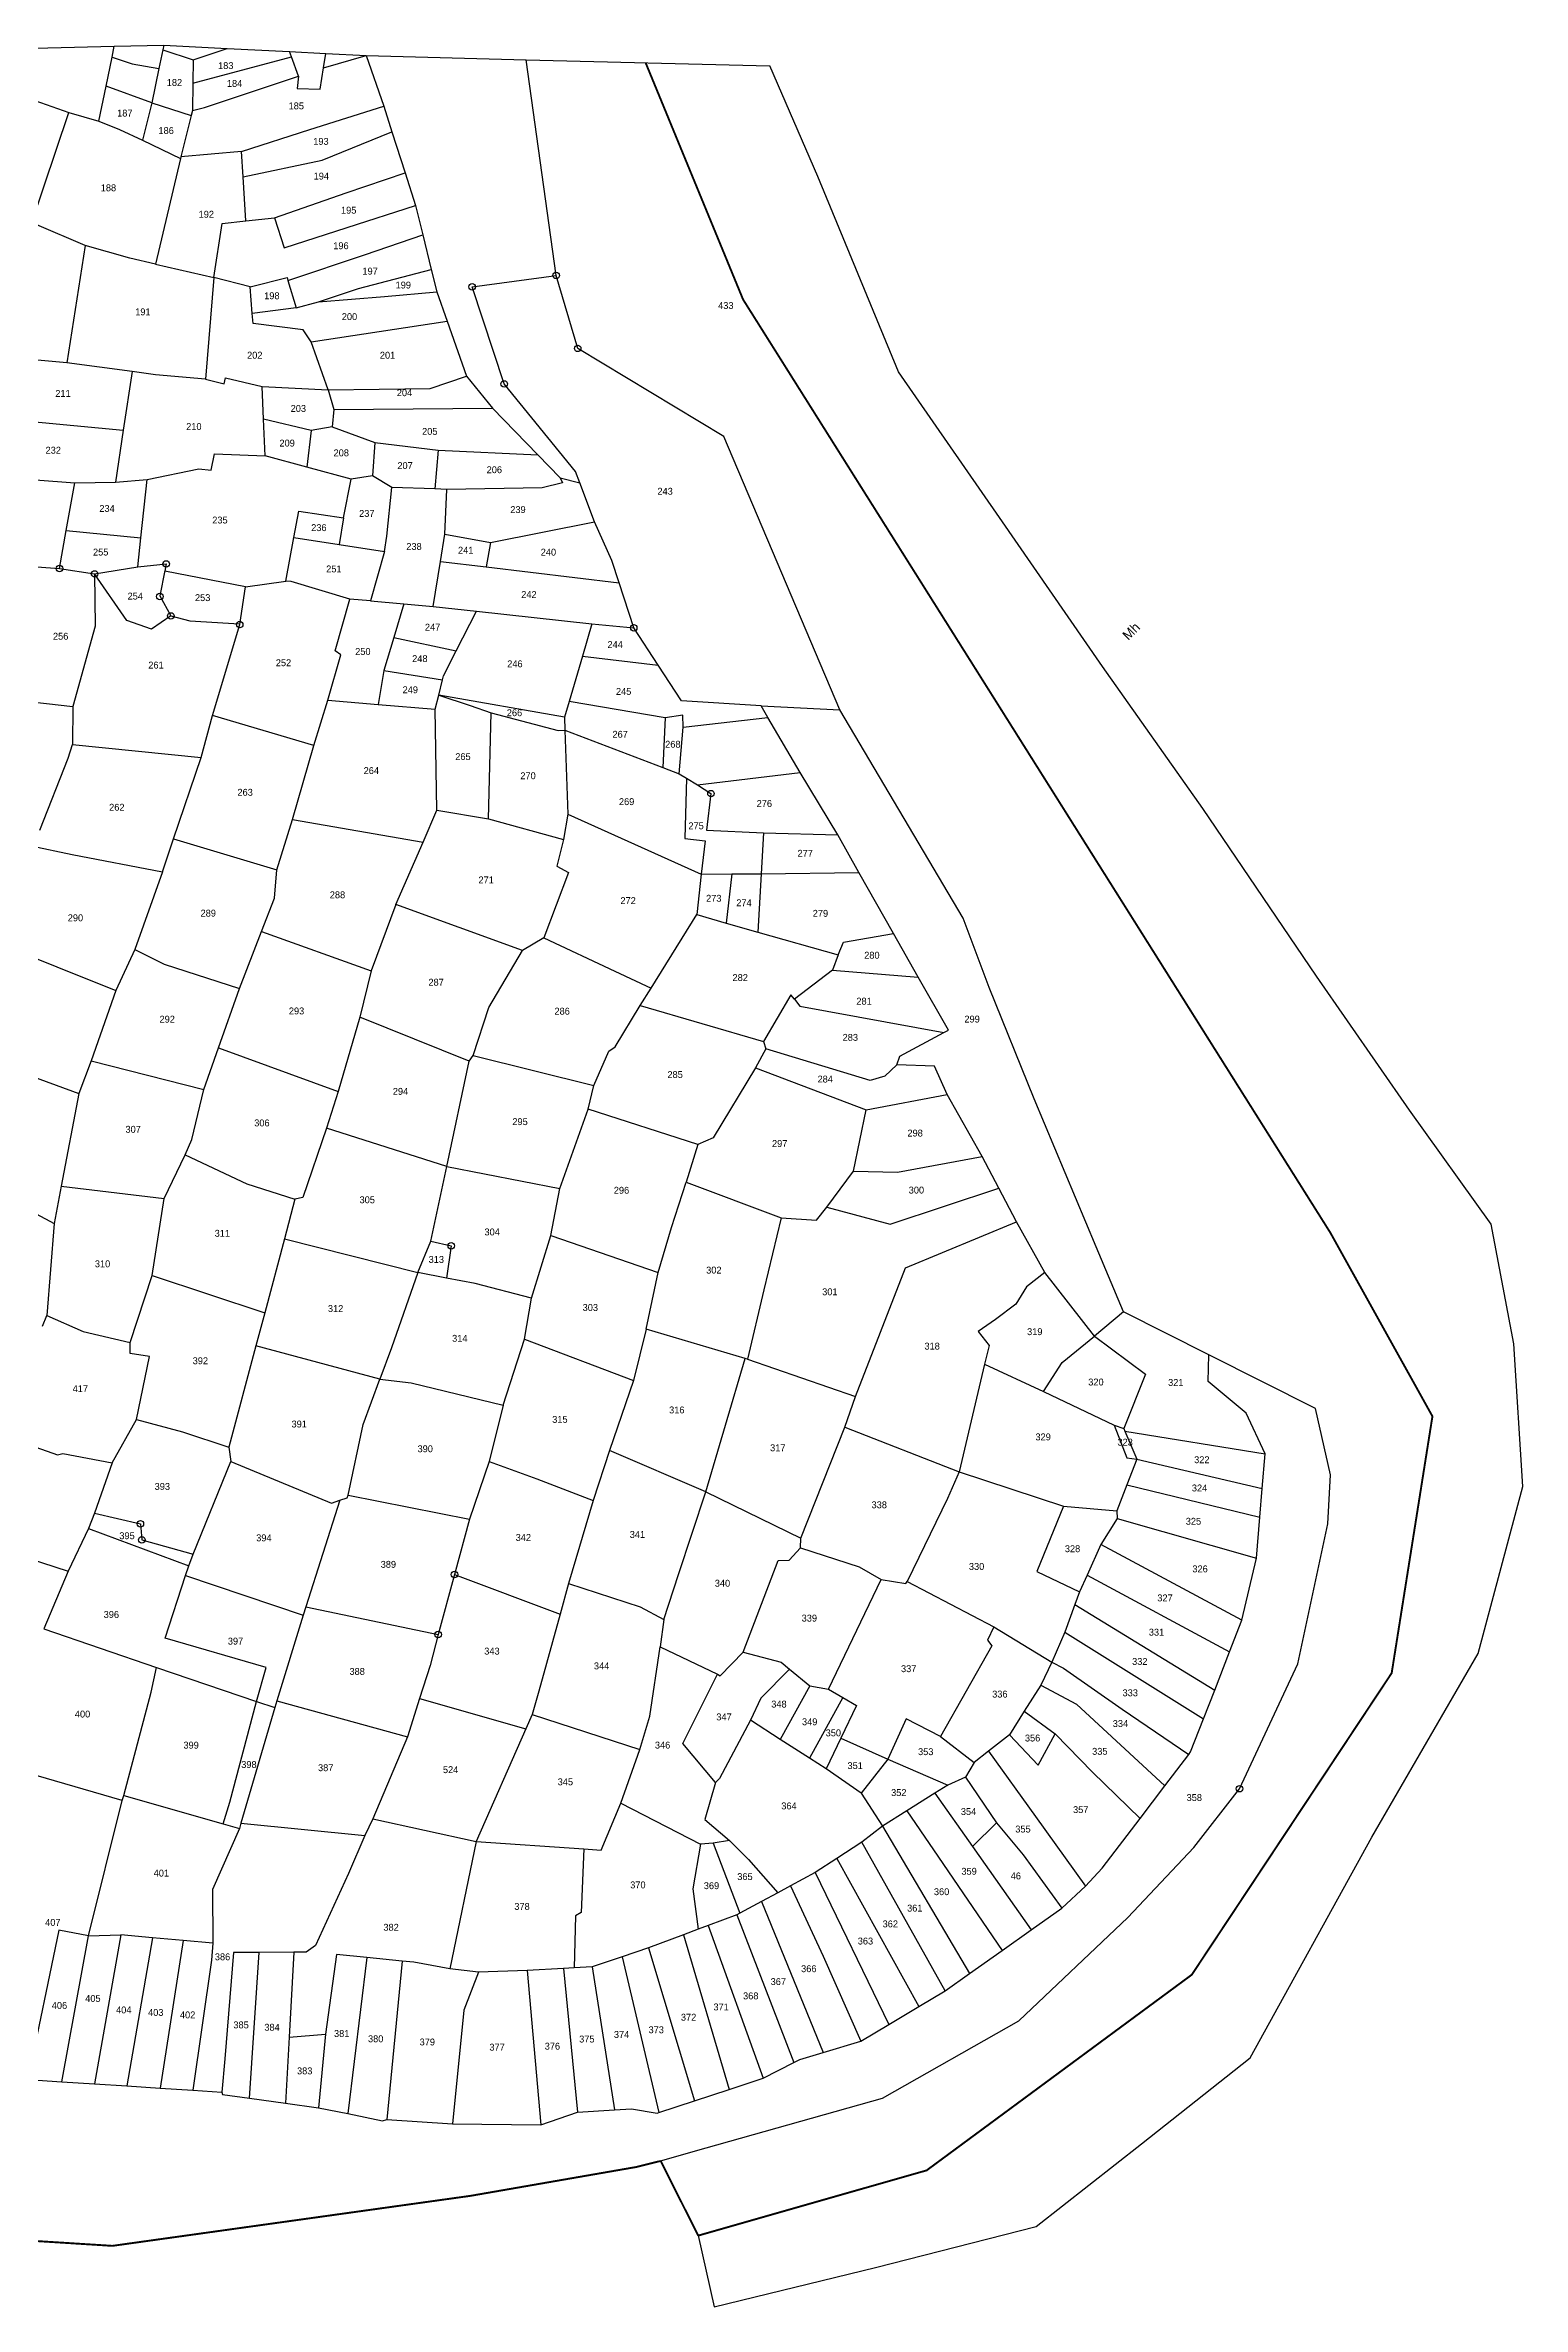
# Model space of a CAD drawing. Header units: feet. Extents: x 22 to 294406, y 9 to 2023047.
# Drawn here: x 350 to 736, y 9 to 599 of the extents above; entities that cross this region are included whole.
import ezdxf
from ezdxf.enums import TextEntityAlignment as Align

# ---------------------------------------------------------------- set-up
doc = ezdxf.new("R2010")
doc.units = ezdxf.units.FT
doc.header["$LTSCALE"] = 0.3
doc.header["$MEASUREMENT"] = 0
doc.linetypes.add('DASHDOT', pattern=[1, 0.5, -0.25, 0, -0.25])
for name, color, linetype in [('OFF', 1, 'Continuous'), ('POLY_PARCEL', 6, 'Continuous'), ('POLY_WATER', 4, 'Continuous'), ('SYM_STONE', 1, 'Continuous'), ('TEXT_MAPOUT', 7, 'Continuous'), ('TEXT_PARCEL', 7, 'Continuous'), ('V_BOUND_LINE', 7, 'Continuous'), ('V_BOUND_STREAM_LINE', 7, 'DASHDOT')]:
    doc.layers.add(name, color=color, linetype=linetype)
doc.styles.add('TEXT_MAP', font='KRDEV050.TTF', dxfattribs={"height": 2.5})

# ---------------------------------------------------------------- blocks, each defined once
blk = doc.blocks.new('STONE')
blk.add_circle((0, 0), 0.851)

msp = doc.modelspace()

# ---------------------------------------------------------------- linework, layer by layer
at = {"layer": 'OFF'}
for points in [[(332.93, 598.31), (367.7, 599.1)], [(367.7, 599.1), (380.65, 599.39)], [(380.65, 599.39), (397.2, 598.55)], [(397.2, 598.55), (413.46, 597.74)], [(413.46, 597.74), (422.91, 597.26)], [(422.91, 597.26), (433.51, 596.73)], [(433.51, 596.73), (475.28, 595.61)], [(475.28, 595.61), (538.91, 594.01)], [(360.97, 105.46), (369.38, 105.74)], [(520.21, 27.17), (524.33, 8.58)]]:
    msp.add_lwpolyline(points, dxfattribs=at)
at = {"layer": 'POLY_PARCEL'}
for points in [[(367.11, 596.25), (367.7, 599.1)], [(380.4, 598.2), (379.36, 593.27)], [(380.65, 599.39), (380.4, 598.2)], [(380.4, 598.2), (388.3, 595.57)], [(388.3, 595.57), (397.2, 598.55)], [(413.99, 596.36), (413.46, 597.74)], [(422.35, 593.5), (422.91, 597.26)], [(422.35, 593.5), (433.51, 596.73)], [(433.51, 596.73), (438.07, 583.43)], [(365.55, 588.69), (367.11, 596.25)], [(367.11, 596.25), (372.37, 594.51), (379.36, 593.27)], [(379.36, 593.27), (377.47, 584.31)], [(388.12, 582.37), (391.29, 583.16), (415.84, 591.34)], [(388.22, 589.5), (413.99, 596.36)], [(388.3, 595.57), (388.22, 589.5)], [(415.84, 591.34), (413.99, 596.36)], [(415.84, 591.34), (415.43, 588.09), (421.51, 587.92), (422.35, 593.5)], [(332.03, 590.18), (355.81, 581.8)], [(363.64, 579.52), (365.55, 588.69)], [(377.47, 584.31), (365.55, 588.69)], [(388.22, 589.5), (388.12, 582.37)], [(346.04, 552.78), (355.81, 581.8)], [(355.81, 581.8), (363.64, 579.52)], [(363.64, 579.52), (369.1, 577.41), (375.06, 574.55)], [(377.47, 584.31), (375.06, 574.55)], [(377.47, 584.31), (387.77, 580.99)], [(387.77, 580.99), (385.06, 570.19)], [(388.12, 582.37), (387.77, 580.99)], [(400.91, 571.59), (418.78, 577.35), (438.07, 583.43)], [(438.07, 583.43), (440.22, 576.78)], [(375.06, 574.55), (384.96, 569.8)], [(401.32, 565), (422.03, 569.34), (440.22, 576.78)], [(440.22, 576.78), (443.71, 566.01)], [(384.96, 569.8), (378.45, 542.22)], [(385.06, 570.19), (384.96, 569.8)], [(400.91, 571.59), (385.06, 570.19)], [(401.32, 565), (400.91, 571.59)], [(402.04, 553.48), (401.32, 565)], [(409.54, 554.27), (428.28, 560.86), (443.71, 566.01)], [(443.71, 566.01), (446.38, 557.51)], [(409.54, 554.27), (412.09, 546.44), (428.55, 551.8), (446.38, 557.51)], [(446.38, 557.51), (448.26, 549.86)], [(360.12, 547.06), (347.45, 552.51), (346.04, 552.78)], [(393.7, 538.67), (395.9, 552.83), (402.04, 553.48)], [(402.04, 553.48), (409.54, 554.27)], [(413.06, 537.96), (433.3, 544.74), (448.26, 549.86)], [(448.26, 549.86), (450.49, 540.81)], [(360.12, 547.06), (355.27, 516.39)], [(378.45, 542.22), (371.74, 543.72), (360.12, 547.06)], [(378.45, 542.22), (393.7, 538.67)], [(393.7, 538.67), (391.5, 512.19)], [(403.2, 536.23), (393.7, 538.67)], [(403.2, 536.23), (412.88, 538.67), (413.06, 537.96)], [(413.06, 537.96), (415.17, 530.75)], [(421, 532.33), (431.45, 535.85), (450.49, 540.81)], [(450.49, 540.81), (451.92, 534.99)], [(489.29, 485.1), (488.19, 488.03), (469.54, 510.9), (461.15, 536.28), (483.09, 539.26)], [(403.67, 529.31), (403.2, 536.23)], [(415.17, 530.75), (421, 532.33)], [(421, 532.33), (438.23, 533.74), (451.92, 534.99)], [(451.92, 534.99), (454.63, 527.29)], [(415.17, 530.75), (403.67, 529.31)], [(419.14, 521.91), (417.03, 525.08), (403.96, 526.68), (403.67, 529.31)], [(419.14, 521.91), (454.63, 527.29)], [(454.63, 527.29), (459.67, 512.95)], [(423.57, 509.39), (419.14, 521.91)], [(355.27, 516.39), (338.91, 517.89)], [(372.38, 514.16), (355.27, 516.39)], [(372.38, 514.16), (370.05, 498.85)], [(391.5, 512.19), (378.45, 513.28), (372.38, 514.16)], [(391.5, 512.19), (396.43, 510.96), (396.78, 512.54), (406.32, 510.19)], [(406.69, 501.66), (406.32, 510.19)], [(406.32, 510.19), (423.57, 509.39)], [(423.57, 509.39), (450.23, 509.75), (459.67, 512.95)], [(423.57, 509.39), (425.06, 504.2)], [(459.67, 512.95), (466.44, 504.6)], [(425.06, 504.2), (424.62, 499.72)], [(425.06, 504.2), (466.44, 504.6)], [(466.44, 504.6), (478.33, 492.35)], [(335.88, 502.04), (370.05, 498.85)], [(370.05, 498.85), (367.98, 485.22)], [(419.08, 498.75), (406.69, 501.66)], [(407.11, 492.15), (406.69, 501.66)], [(419.08, 498.75), (418, 489.17)], [(424.62, 499.72), (419.08, 498.75)], [(424.62, 499.72), (435.71, 495.58)], [(376.25, 485.92), (389.8, 488.74), (392.97, 488.39), (393.85, 492.61), (407.11, 492.15)], [(418, 489.17), (407.11, 492.15)], [(435.71, 495.58), (435.18, 486.88)], [(435.71, 495.58), (452.26, 493.56)], [(452.26, 493.56), (451.45, 483.48)], [(452.26, 493.56), (478.33, 492.35)], [(478.33, 492.35), (484.15, 486.35)], [(336.78, 486.63), (357.38, 485.04)], [(355.1, 472.63), (357.38, 485.04)], [(357.38, 485.04), (367.98, 485.22)], [(367.98, 485.22), (376.25, 485.92)], [(374.64, 470.73), (376.25, 485.92)], [(429.55, 486), (418, 489.17)], [(427.59, 475.92), (429.55, 486)], [(435.18, 486.88), (429.55, 486)], [(440.2, 483.89), (435.18, 486.88)], [(484.15, 486.35), (484.77, 485.03), (479.49, 483.8), (454.58, 483.36)], [(484.15, 486.35), (489.29, 485.1)], [(493.13, 474.88), (489.29, 485.1)], [(438.25, 467.15), (438.87, 471.11), (440.2, 483.89)], [(451.45, 483.48), (440.2, 483.89)], [(454.58, 483.36), (451.45, 483.48)], [(454.03, 471.62), (454.58, 483.36)], [(414.63, 470.81), (415.88, 477.68), (427.59, 475.92)], [(427.59, 475.92), (426.43, 468.98)], [(465.93, 469.48), (493.13, 474.88)], [(499.53, 458.92), (497.62, 464.76), (493.13, 474.88)], [(353.39, 462.67), (355.1, 472.63)], [(355.1, 472.63), (374.64, 470.73)], [(373.83, 463.1), (374.64, 470.73)], [(412.54, 459.39), (414.63, 470.81)], [(414.63, 470.81), (426.43, 468.98)], [(426.43, 468.98), (438.25, 467.15)], [(438.25, 467.15), (434.64, 454.22)], [(452.87, 464.49), (454.03, 471.62)], [(454.03, 471.62), (465.93, 469.48)], [(465.93, 469.48), (464.86, 463.15)], [(347.5, 463.12), (353.39, 462.67)], [(353.39, 462.67), (362.57, 461.26)], [(362.57, 461.26), (362.7, 447.59), (356.87, 426.63)], [(362.57, 461.26), (373.83, 463.1)], [(382.48, 450.29), (382.48, 450.29), (377.46, 446.87), (370.94, 449.07), (362.57, 461.26)], [(373.83, 463.1), (381.27, 463.87), (380.9, 462.03)], [(380.89, 462.19), (379.56, 455.56), (382.48, 450.29)], [(401.95, 457.87), (380.9, 462.03)], [(450.95, 452.8), (452.87, 464.49)], [(452.87, 464.49), (464.86, 463.15)], [(464.86, 463.15), (499.53, 458.92)], [(400.46, 448.02), (401.95, 457.87)], [(401.95, 457.87), (412.54, 459.39)], [(429.19, 454.66), (413.88, 459.32), (412.54, 459.39)], [(503.36, 447.21), (499.53, 458.92)], [(382.48, 450.29), (387.41, 448.98), (400.44, 448.19)], [(423.45, 428.33), (426.89, 440.13), (425.41, 441.19), (429.19, 454.66)], [(434.64, 454.22), (429.19, 454.66)], [(434.64, 454.22), (443.33, 453.46)], [(443.33, 453.46), (440.67, 444.63)], [(443.33, 453.46), (450.95, 452.8)], [(450.95, 452.8), (462.31, 451.57)], [(457.03, 441.2), (462.31, 451.57)], [(462.31, 451.57), (492.4, 448.23)], [(393.39, 424.26), (400.46, 448.02)], [(440.67, 444.63), (438.09, 436.04)], [(440.67, 444.63), (457.03, 441.2)], [(492.4, 448.23), (489.95, 439.77)], [(492.4, 448.23), (503.36, 447.21)], [(509.75, 437.39), (503.36, 447.21)], [(453.43, 433.58), (453.7, 434.66), (457.03, 441.2)], [(489.95, 439.77), (486.52, 427.96)], [(489.95, 439.77), (509.75, 437.39)], [(536.65, 426.77), (515.8, 428.09), (509.75, 437.39)], [(438.09, 436.04), (436.62, 427.19)], [(438.09, 436.04), (453.43, 433.58)], [(452.42, 429.61), (453.43, 433.58)], [(343.1, 428.2), (356.87, 426.63)], [(356.87, 426.63), (356.78, 416.69)], [(419.78, 416.48), (423.45, 428.33)], [(423.45, 428.33), (436.62, 427.19)], [(436.62, 427.19), (451.49, 425.91)], [(451.49, 425.91), (452.42, 429.61)], [(451.95, 399.58), (451.49, 425.91)], [(485.31, 423.81), (452.42, 429.61)], [(452.42, 429.61), (460.66, 426.88), (466.1, 424.96)], [(486.52, 427.96), (485.31, 423.81)], [(511.56, 423.71), (486.52, 427.96)], [(536.65, 426.77), (557.22, 425.75)], [(538.41, 423.78), (536.65, 426.77)], [(390.41, 413.3), (393.39, 424.26)], [(419.78, 416.48), (393.39, 424.26)], [(465.41, 397.28), (466.1, 424.96)], [(466.1, 424.96), (483.65, 420.36), (485.4, 420.47)], [(485.31, 423.81), (485.4, 420.47)], [(485.4, 420.47), (486.18, 398.52)], [(485.4, 420.47), (510.97, 410.67)], [(511.56, 423.71), (510.97, 410.67)], [(516.31, 421.25), (516.22, 424.41), (511.56, 423.71)], [(515.23, 409.04), (516.31, 421.25)], [(516.31, 421.25), (538.41, 423.78)], [(546.86, 409.35), (538.41, 423.78)], [(348.25, 394.33), (355.69, 413.12), (356.78, 416.69)], [(356.78, 416.69), (390.41, 413.3)], [(414.21, 397.1), (419.78, 416.48)], [(383.2, 392.1), (390.41, 413.3), (390.41, 413.3)], [(510.97, 410.67), (515.23, 409.04)], [(515.23, 409.04), (517.13, 407.91)], [(517.13, 407.91), (516.67, 392.18), (522.04, 391.57), (520.99, 382.86)], [(517.13, 407.91), (520.01, 406.21)], [(520.01, 406.21), (546.86, 409.35)], [(556.65, 393.13), (546.86, 409.35)], [(520.01, 406.21), (523.54, 403.88), (522.39, 394.29), (537.27, 393.59)], [(410.17, 383.93), (414.21, 397.1)], [(414.21, 397.1), (448.33, 391.23)], [(448.33, 391.23), (451.95, 399.58)], [(451.95, 399.58), (465.41, 397.28)], [(465.41, 397.28), (485.01, 391.92)], [(486.18, 398.52), (485.01, 391.92)], [(486.18, 398.52), (520.99, 382.86)], [(346.03, 390.21), (356.71, 387.94), (380.26, 383.44)], [(380.26, 383.44), (383.2, 392.1)], [(383.2, 392.1), (410.17, 383.93)], [(441.25, 374.93), (448.33, 391.23)], [(485.01, 391.92), (483.25, 384.9), (486.34, 383.31), (479.9, 366.23)], [(537.27, 393.59), (536.65, 382.95)], [(537.27, 393.59), (556.65, 393.13)], [(562.2, 383.27), (556.65, 393.13)], [(380.26, 383.44), (373.09, 363.12)], [(406.18, 367.86), (409.57, 376.6), (410.17, 383.93)], [(520.99, 382.86), (519.84, 372.27)], [(520.99, 382.86), (528.99, 382.9)], [(528.99, 382.9), (527.49, 370.07)], [(528.99, 382.9), (536.65, 382.95)], [(536.65, 382.95), (535.77, 367.7)], [(536.65, 382.95), (562.2, 383.27)], [(571.18, 367.31), (562.2, 383.27)], [(441.25, 374.93), (434.79, 357.54)], [(474.3, 362.89), (441.25, 374.93)], [(507.89, 353.07), (519.84, 372.27)], [(519.84, 372.27), (527.49, 370.07)], [(400.38, 352.94), (406.18, 367.86)], [(406.18, 367.86), (434.79, 357.54)], [(527.49, 370.07), (535.77, 367.7)], [(535.77, 367.7), (556.8, 361.8)], [(556.8, 361.8), (558.12, 365.06), (571.18, 367.31)], [(577.66, 355.94), (571.18, 367.31)], [(337.17, 364.82), (368.12, 352.41)], [(373.09, 363.12), (368.12, 352.41)], [(373.09, 363.12), (380.75, 359.3), (400.38, 352.94)], [(461.4, 335.42), (465.5, 347.96), (474.3, 362.89)], [(479.9, 366.23), (474.3, 362.89)], [(479.9, 366.23), (498.46, 357.46), (507.89, 353.07)], [(556.8, 361.8), (555.24, 357.72)], [(434.79, 357.54), (431.87, 345.47)], [(555.24, 357.72), (545.39, 350.15)], [(555.24, 357.72), (577.66, 355.94)], [(584.36, 341.47), (585.54, 342.11), (577.66, 355.94)], [(368.12, 352.41), (361.62, 334.06)], [(394.94, 337.48), (400.38, 352.94)], [(505.07, 348.56), (507.89, 353.07)], [(545.39, 350.15), (544.42, 351.3), (537.29, 339.16)], [(545.39, 350.15), (546.79, 348.39), (584.36, 341.47)], [(431.87, 345.47), (426.19, 326.08)], [(460.4, 334), (431.87, 345.47)], [(492.96, 327.6), (496.84, 336.57), (498.51, 337.71), (505.07, 348.56)], [(505.07, 348.56), (537.29, 339.16)], [(326.84, 337.1), (358.45, 325.5)], [(391.1, 326.56), (394.94, 337.48)], [(394.94, 337.48), (426.19, 326.08)], [(537.91, 337.22), (535.18, 332.21)], [(537.29, 339.16), (537.91, 337.22)], [(572.08, 333.05), (568.97, 330.1), (565.1, 328.95), (537.91, 337.22)], [(572.08, 333.05), (572.87, 335.33), (584.36, 341.47)], [(361.62, 334.06), (358.45, 325.5)], [(361.62, 334.06), (391.1, 326.56)], [(454.54, 306.47), (460.4, 334)], [(460.4, 334), (461.4, 335.42)], [(461.4, 335.42), (492.96, 327.6)], [(535.18, 332.21), (524.08, 313.96), (520.12, 312.2)], [(535.18, 332.21), (564.04, 321.3)], [(585.19, 325.31), (581.94, 332.69), (572.08, 333.05)], [(358.45, 325.5), (353.86, 301.31)], [(386.21, 309.5), (387.93, 313.52), (391.1, 326.56)], [(426.19, 326.08), (423.08, 316.52)], [(491.47, 321.44), (492.96, 327.6)], [(564.04, 321.3), (585.19, 325.31)], [(594.37, 309.08), (585.19, 325.31)], [(484.09, 300.71), (491.47, 321.44)], [(520.12, 312.2), (491.47, 321.44)], [(560.8, 305.22), (564.04, 321.3)], [(423.08, 316.52), (416.9, 298.39), (414.89, 297.97)], [(454.54, 306.47), (423.08, 316.52)], [(321.23, 308.04), (352.03, 291.6)], [(380.75, 298.08), (386.21, 309.5)], [(386.21, 309.5), (402.28, 301.95), (414.89, 297.97)], [(520.12, 312.2), (517.03, 302.4)], [(560.8, 305.22), (572.24, 304.96), (594.37, 309.08)], [(598.73, 300.79), (594.37, 309.08)], [(450.36, 287), (454.54, 306.47)], [(454.54, 306.47), (484.09, 300.71)], [(509.79, 278.78), (513.22, 290.52), (517.03, 302.4)], [(517.03, 302.4), (541.85, 293.08)], [(553.76, 295.81), (560.8, 305.22)], [(353.86, 301.31), (352.03, 291.6)], [(353.86, 301.31), (380.75, 298.08)], [(377.59, 278), (380.75, 298.08)], [(414.89, 297.97), (412.13, 287.55)], [(481.74, 288.48), (484.09, 300.71)], [(541.85, 293.08), (551.12, 292.47), (553.76, 295.81)], [(553.76, 295.81), (570.3, 291.41), (598.73, 300.79)], [(603.35, 292.01), (598.73, 300.79)], [(352.03, 291.6), (350.12, 267.5)], [(541.85, 293.08), (537.38, 274.22)], [(561.32, 246.34), (574.34, 280.03), (603.35, 292.01)], [(610.76, 278.78), (603.35, 292.01)], [(412.13, 287.55), (407.02, 268.27)], [(412.13, 287.55), (447.02, 278.79)], [(447.02, 278.79), (450.36, 287)], [(450.36, 287), (455.71, 285.74), (454.49, 277.33)], [(476.63, 272.06), (481.74, 288.48)], [(481.74, 288.48), (509.79, 278.78)], [(371.85, 260.51), (377.59, 278)], [(377.59, 278), (407.02, 268.27)], [(447.02, 278.79), (440.08, 259.07), (437.06, 250.91)], [(454.49, 277.33), (447.02, 278.79)], [(506.63, 264), (509.79, 278.78)], [(610.76, 278.78), (605.99, 275), (603.17, 270.52), (597.89, 266.47), (593.32, 263.39), (596.22, 259.7), (594.99, 254.86)], [(623.74, 262.16), (610.76, 278.78)], [(476.63, 272.06), (461.99, 275.86), (454.49, 277.33)], [(474.88, 261.36), (476.63, 272.06)], [(537.38, 274.22), (533.07, 256.1)], [(348.93, 264.72), (350.12, 267.5)], [(350.12, 267.5), (359.59, 263.39), (371.85, 260.51)], [(407.02, 268.27), (404.71, 259.61)], [(631.28, 268.46), (623.74, 262.16)], [(373.48, 240.39), (376.92, 256.84), (371.85, 257.6), (371.85, 260.51)], [(469.25, 244.15), (474.88, 261.36)], [(474.88, 261.36), (503.31, 250.54)], [(506.63, 264), (503.31, 250.54)], [(532.51, 256.27), (506.63, 264)], [(610.39, 247.65), (615.23, 255.3), (623.74, 262.16)], [(623.74, 262.16), (637, 252.23)], [(404.71, 259.61), (397.65, 233.13)], [(437.06, 250.91), (404.71, 259.61)], [(522.23, 221.46), (532.51, 256.27)], [(533.07, 256.1), (532.51, 256.27)], [(533.07, 256.1), (561.32, 246.34)], [(594.99, 254.86), (588.4, 226.66)], [(594.99, 254.86), (610.39, 247.65)], [(668.25, 231.38), (663.28, 242.05), (653.4, 250.33), (653.59, 257.24)], [(428.8, 220.63), (432.7, 239.1), (437.06, 250.91)], [(437.06, 250.91), (445.25, 249.99), (469.25, 244.15)], [(503.31, 250.54), (497.04, 232.25)], [(637, 252.23), (631.33, 238.01)], [(469.25, 244.15), (465.65, 229.36)], [(558.49, 238.35), (561.32, 246.34)], [(610.39, 247.65), (628.87, 238.85)], [(367.15, 229.08), (373.48, 240.39)], [(373.48, 240.39), (385.53, 237.14), (397.65, 233.13)], [(547.04, 209.37), (558.49, 238.35)], [(558.49, 238.35), (588.4, 226.66)], [(628.87, 238.85), (631.33, 238.01)], [(628.87, 238.85), (632.14, 230.35), (634.75, 230)], [(631.33, 238.01), (631.63, 237.31)], [(631.63, 237.31), (668.25, 231.38)], [(631.63, 237.31), (634.75, 230)], [(338.35, 236.25), (352.89, 231.18), (354.23, 231.47), (367.15, 229.08)], [(397.65, 233.13), (398.15, 229.4)], [(497.04, 232.25), (492.74, 219.17)], [(522.23, 221.46), (497.04, 232.25)], [(667.5, 222.32), (668.25, 231.38)], [(367.15, 229.08), (362.55, 215.88)], [(388.29, 205.15), (398.15, 229.4)], [(398.15, 229.4), (424.4, 218.52), (426.62, 219.28)], [(465.65, 229.36), (460.46, 214.3)], [(465.65, 229.36), (478.02, 224.9)], [(478.02, 224.9), (492.74, 219.17)], [(588.4, 226.66), (585.3, 219.75), (574.74, 198.03)], [(588.4, 226.66), (615.59, 217.77)], [(634.75, 230), (632.14, 223.28)], [(634.75, 230), (667.5, 222.32)], [(426.62, 219.28), (417.76, 191.42)], [(426.62, 219.28), (428.49, 219.92), (428.8, 220.63)], [(428.8, 220.63), (460.46, 214.3)], [(492.74, 219.17), (486.37, 197.5)], [(511.24, 188.15), (515.02, 199.85), (522.23, 221.46)], [(522.23, 221.46), (547.04, 209.37)], [(632.14, 223.28), (629.51, 216.54)], [(632.14, 223.28), (666.89, 214.86)], [(666.89, 214.86), (667.5, 222.32)], [(362.55, 215.88), (360.93, 211.87)], [(362.55, 215.88), (374.51, 213.11), (374.89, 208.9), (388.29, 205.15)], [(460.46, 214.3), (456.55, 199.87)], [(615.59, 217.77), (608.62, 200.67), (619.78, 195.31)], [(615.59, 217.77), (629.51, 216.54)], [(629.62, 214.54), (625.38, 207.68)], [(629.51, 216.54), (629.62, 214.54)], [(629.62, 214.54), (666.02, 204.15)], [(666.02, 204.15), (666.89, 214.86)], [(327.42, 209.9), (355.61, 200.77)], [(360.93, 211.87), (355.61, 200.77)], [(360.93, 211.87), (387.21, 202.1)], [(531.92, 179.58), (541.06, 203.56), (543.96, 203.65), (546.95, 206.82)], [(546.95, 206.82), (547.04, 209.37)], [(546.95, 206.82), (562.27, 201.89), (568.01, 198.61)], [(625.38, 207.68), (621.79, 199.74)], [(662.18, 187.97), (625.38, 207.68)], [(386.33, 199.62), (387.21, 202.1)], [(387.21, 202.1), (388.29, 205.15)], [(662.18, 187.97), (666.02, 204.15)], [(355.61, 200.77), (349.28, 185.7)], [(404.86, 166.71), (407.4, 175.59), (381, 183.27), (386.33, 199.62)], [(386.33, 199.62), (417.07, 189.24)], [(456.55, 199.87), (452.28, 184.19)], [(456.55, 199.87), (484.12, 189.49)], [(486.37, 197.5), (484.12, 189.49)], [(486.37, 197.5), (505.03, 191.39), (511.24, 188.15)], [(554.27, 169.91), (568.01, 198.61)], [(568.01, 198.61), (574.43, 197.56), (574.74, 198.03)], [(574.74, 198.03), (597.45, 186.24)], [(619.78, 195.31), (618.56, 192)], [(621.79, 199.74), (619.78, 195.31)], [(621.79, 199.74), (658.98, 179.66)], [(417.07, 189.24), (410.16, 166.9)], [(417.76, 191.42), (417.07, 189.24)], [(417.76, 191.42), (452.28, 184.19)], [(484.12, 189.49), (478.62, 169.41), (476.8, 163.32)], [(618.56, 192), (615.93, 184.84)], [(618.56, 192), (655.14, 169.68)], [(349.28, 185.7), (378.7, 175.57)], [(452.28, 184.19), (450.22, 176.08), (447.44, 167.45)], [(511.24, 188.15), (510.26, 180.98)], [(597.45, 186.24), (595.76, 182.76), (596.91, 181.27), (583.53, 157.52)], [(597.45, 186.24), (612.59, 176.98)], [(615.93, 184.84), (612.59, 176.98)], [(615.93, 184.84), (652.18, 162.13)], [(658.98, 179.66), (662.18, 187.97)], [(504.94, 154.2), (507.55, 162.88), (510.26, 180.98)], [(510.26, 180.98), (525.24, 173.87)], [(525.24, 173.87), (525.94, 173.42), (531.92, 179.58)], [(531.92, 179.58), (541.86, 176.95), (544.08, 175.12)], [(655.14, 169.68), (658.98, 179.66)], [(370.22, 142.1), (377.35, 169.14), (378.7, 175.57)], [(378.7, 175.57), (404.86, 166.71)], [(524.69, 145.54), (516.17, 155.75), (525.24, 173.87)], [(544.08, 175.12), (536.58, 167.53), (533.85, 161.81)], [(544.08, 175.12), (549.35, 170.79)], [(612.59, 176.98), (609.7, 171)], [(612.59, 176.98), (615.59, 175.37), (630.91, 164.73), (648.31, 152.89)], [(396.17, 134.75), (397.86, 140.41), (404.86, 166.71)], [(404.86, 166.71), (409.61, 165.1)], [(410.16, 166.9), (409.61, 165.1)], [(410.16, 166.9), (444.24, 157.49)], [(447.44, 167.45), (444.24, 157.49)], [(447.44, 167.45), (475.17, 159.59)], [(549.35, 170.79), (541.63, 156.81)], [(557.96, 167.78), (549.28, 151.9)], [(549.35, 170.79), (554.27, 169.91)], [(554.27, 169.91), (557.96, 167.78)], [(557.96, 167.78), (561.58, 165.69), (557.44, 157.11)], [(609.7, 171), (605.32, 164.16)], [(609.7, 171), (619.03, 165.96), (642.08, 144.68)], [(652.18, 162.13), (655.14, 169.68)], [(409.61, 165.1), (400.76, 134.93)], [(475.17, 159.59), (462.21, 130.1)], [(476.8, 163.32), (475.17, 159.59)], [(476.8, 163.32), (504.94, 154.2)], [(533.85, 161.81), (525.75, 146.59), (524.69, 145.54)], [(541.63, 156.81), (533.85, 161.81)], [(583.53, 157.52), (574.55, 162.18), (569.71, 151.62)], [(605.32, 164.16), (601.47, 157.96)], [(605.32, 164.16), (613.43, 158.21)], [(648.31, 152.89), (648.82, 153.56), (652.18, 162.13)], [(444.24, 157.49), (435.19, 136.05)], [(499.99, 140.16), (504.94, 154.2)], [(549.28, 151.9), (541.63, 156.81)], [(557.44, 157.11), (553.59, 149.13)], [(557.44, 157.11), (569.71, 151.62)], [(583.53, 157.52), (592.27, 150.8)], [(596.06, 153.75), (592.27, 150.8)], [(601.47, 157.96), (596.06, 153.75)], [(596.06, 153.75), (608.26, 136.64), (621.35, 118.43)], [(601.47, 157.96), (608.96, 150.06), (613.43, 158.21)], [(613.43, 158.21), (623.18, 148.27), (635.6, 136.14)], [(369.72, 140.85), (339.82, 149.51)], [(553.59, 149.13), (549.28, 151.9)], [(562.74, 142.71), (553.59, 149.13)], [(569.71, 151.62), (562.74, 142.71)], [(569.71, 151.62), (585.4, 144.88)], [(592.27, 150.8), (590.02, 146.96)], [(642.08, 144.68), (648.31, 152.89)], [(369.72, 140.85), (370.22, 142.1)], [(370.22, 142.1), (396.17, 134.75)], [(524.69, 145.54), (521.96, 135.86), (528.39, 130.37)], [(562.74, 142.71), (568.3, 134.09)], [(582.04, 142.76), (574.68, 138.12)], [(585.4, 144.88), (582.04, 142.76)], [(582.04, 142.76), (591.83, 128.83)], [(590.02, 146.96), (585.4, 144.88)], [(590.02, 146.96), (598.09, 135.02)], [(635.6, 136.14), (642.08, 144.68)], [(360.97, 105.46), (369.72, 140.85)], [(435.19, 136.05), (433.12, 131.69)], [(435.19, 136.05), (462.21, 130.1)], [(494.83, 127.88), (499.99, 140.16)], [(499.99, 140.16), (520.84, 129.42)], [(574.68, 138.12), (568.3, 134.09)], [(574.68, 138.12), (581.68, 127.97), (599.55, 101.66)], [(621.35, 118.43), (625.71, 123.17), (635.6, 136.14)], [(400.36, 133.56), (393.38, 117.59), (393.45, 103.58)], [(396.17, 134.75), (400.36, 133.56)], [(400.76, 134.93), (400.36, 133.56)], [(400.76, 134.93), (433.12, 131.69)], [(433.12, 131.69), (428.84, 121.77), (420.23, 102.93), (417.81, 101.22), (414.59, 101.2)], [(462.21, 130.1), (455.3, 96.82)], [(462.21, 130.1), (490.34, 128.19)], [(528.39, 130.37), (524.11, 129.71)], [(528.39, 130.37), (533.31, 125.44), (541.01, 116.75)], [(568.3, 134.09), (562.93, 129.94)], [(568.3, 134.09), (591.09, 95.63)], [(591.83, 128.83), (598.09, 135.02)], [(598.09, 135.02), (605.05, 126.68), (615.17, 112.75)], [(490.34, 128.19), (489.61, 111.59), (488.17, 110.69), (487.82, 97.12)], [(490.34, 128.19), (494.83, 127.88)], [(520.84, 129.42), (518.79, 117.79), (520.23, 107.22)], [(524.11, 129.71), (520.84, 129.42)], [(524.11, 129.71), (531.09, 111.4)], [(556.39, 125.68), (550.73, 121.99)], [(562.93, 129.94), (556.39, 125.68)], [(556.39, 125.68), (577.86, 87)], [(584.71, 91.09), (562.93, 129.94)], [(591.83, 128.83), (607.14, 107.07)], [(544.27, 118.51), (541.01, 116.75)], [(550.73, 121.99), (544.27, 118.51)], [(544.27, 118.51), (552.87, 100.13)], [(550.73, 121.99), (569.98, 82.3)], [(615.17, 112.75), (621.35, 118.43)], [(536.7, 114.43), (531.09, 111.4)], [(541.01, 116.75), (536.7, 114.43)], [(536.7, 114.43), (552.83, 75)], [(607.14, 107.07), (615.17, 112.75)], [(360.97, 105.46), (353.22, 106.95), (345.1, 67.95)], [(520.23, 107.22), (516.38, 105.77)], [(522.77, 108.17), (520.23, 107.22)], [(530.32, 110.98), (522.77, 108.17)], [(522.77, 108.17), (537.18, 68.32)], [(531.09, 111.4), (530.32, 110.98)], [(530.32, 110.98), (545.14, 72.35)], [(599.55, 101.66), (607.14, 107.07)], [(353.98, 67.37), (360.97, 105.46)], [(377.69, 105), (369.38, 105.74), (362.56, 66.81)], [(377.69, 105), (370.95, 66.26)], [(385.71, 104.27), (377.69, 105)], [(385.71, 104.27), (379.69, 65.68)], [(393.45, 103.58), (385.71, 104.27)], [(393.45, 103.58), (393.1, 99.12), (388.18, 65.13)], [(405.56, 101.16), (398.87, 101.12), (396.59, 73.32), (395.78, 64.63)], [(403.04, 63.03), (405.56, 101.16)], [(414.59, 101.2), (405.56, 101.16)], [(414.59, 101.2), (413.39, 79.01)], [(433.64, 99.81), (425.76, 100.6), (422.84, 79.75)], [(507.18, 102.31), (500.34, 100.01)], [(516.38, 105.77), (507.18, 102.31)], [(507.18, 102.31), (519.27, 62.4)], [(516.38, 105.77), (528.25, 65.37)], [(591.09, 95.63), (599.55, 101.66)], [(433.64, 99.81), (428.73, 59.08)], [(442.86, 98.88), (433.64, 99.81)], [(442.86, 98.88), (438.87, 57.49)], [(455.3, 96.82), (445.97, 98.57), (442.86, 98.88)], [(462.86, 96), (455.3, 96.82)], [(462.86, 96), (459.02, 86.04), (456.03, 56.34)], [(475.54, 96.43), (462.86, 96)], [(484.98, 96.96), (475.54, 96.43)], [(475.54, 96.43), (479.06, 56.09)], [(487.82, 97.12), (484.98, 96.96)], [(484.98, 96.96), (488.66, 59.41)], [(492.54, 97.39), (487.82, 97.12)], [(500.34, 100.01), (492.54, 97.39)], [(492.54, 97.39), (498.31, 60.01)], [(500.34, 100.01), (509.91, 59.31)], [(552.87, 100.13), (562.71, 77.96)], [(584.71, 91.09), (591.09, 95.63)], [(577.86, 87), (584.71, 91.09)], [(569.98, 82.3), (577.86, 87)], [(413.39, 79.01), (412.45, 61.73)], [(413.39, 79.01), (422.84, 79.75)], [(422.84, 79.75), (421.05, 60.54)], [(552.83, 75), (562.71, 77.96)], [(562.71, 77.96), (569.98, 82.3)], [(537.18, 68.32), (545.14, 72.35)], [(545.14, 72.35), (546.77, 73.18), (552.83, 75)], [(345.1, 67.95), (353.98, 67.37)], [(353.98, 67.37), (362.56, 66.81)], [(362.56, 66.81), (370.95, 66.26)], [(370.95, 66.26), (379.69, 65.68)], [(379.69, 65.68), (388.18, 65.13)], [(388.18, 65.13), (395.78, 64.63)], [(519.27, 62.4), (528.25, 65.37)], [(528.25, 65.37), (537.18, 68.32)], [(395.78, 64.63), (395.96, 64), (403.04, 63.03)], [(403.04, 63.03), (412.45, 61.73)], [(412.45, 61.73), (421.05, 60.54)], [(421.05, 60.54), (428.73, 59.08)], [(428.73, 59.08), (437.71, 57.12), (438.87, 57.49)], [(479.06, 56.09), (488.66, 59.41)], [(488.66, 59.41), (498.31, 60.01)], [(498.31, 60.01), (502.82, 60.29), (509.5, 59.18), (509.91, 59.31)], [(509.91, 59.31), (519.27, 62.4)], [(438.87, 57.49), (456.03, 56.34)], [(456.03, 56.34), (479.06, 56.09)]]:
    msp.add_lwpolyline(points, dxfattribs=at)
at = {"layer": 'POLY_WATER'}
for points in [[(483.09, 539.26), (475.28, 595.61)], [(524.33, 8.58), (566.55, 18.8), (608.51, 29.54), (636.02, 51.14), (664.39, 73.59), (696.17, 131.22), (723.89, 179.23), (735.56, 222.85), (733.2, 260.15), (727.31, 291.39), (706, 321.18), (681.72, 356.22), (652.01, 400.03), (625.82, 437.07), (598.9, 475.99), (572.54, 514.07), (551.48, 565.11), (538.91, 594.01)], [(557.22, 425.75), (526.89, 497.21), (488.73, 520.19), (483.09, 539.26)], [(596.23, 353.24), (589.4, 371.3), (557.22, 425.75)], [(607.98, 324.16), (596.23, 353.24)], [(624.1, 285.44), (607.98, 324.16)], [(631.28, 268.46), (624.1, 285.44)], [(653.59, 257.24), (631.28, 268.46)], [(649.68, 128.59), (661.6, 143.92), (676.85, 176.55), (684.67, 213.1), (685.32, 225.89), (681.41, 243.23), (653.59, 257.24)], [(632.4, 110.23), (649.68, 128.59)], [(522.25, 50.09), (568.35, 63.09), (603.95, 83.24), (632.4, 110.23)], [(510.4, 46.67), (522.25, 50.09)]]:
    msp.add_lwpolyline(points, dxfattribs=at)
at = {"layer": 'V_BOUND_LINE', "const_width": 0.5}
for points in [[(504, 45.08), (460.77, 37.56), (367.21, 24.49), (344.71, 25.91), (256.45, 33.56)], [(510.4, 46.67), (504, 45.08)]]:
    msp.add_lwpolyline(points, dxfattribs=at)
at = {"layer": 'V_BOUND_STREAM_LINE', "ltscale": 10, "const_width": 0.5, "flags": 128}
for points in [[(506.46, 594.83), (531.93, 532.95), (685.34, 289.11), (711.97, 241.2), (701.32, 174.11), (649.12, 95.32), (579.87, 44.21), (520.21, 27.17)], [(520.21, 27.17), (510.4, 46.67)]]:
    msp.add_lwpolyline(points, dxfattribs=at)

# ---------------------------------------------------------------- block references
at = {"layer": 'SYM_STONE'}
for p in [(483.09, 539.26), (461.15, 536.28), (488.73, 520.19), (469.54, 510.9), (353.39, 462.67), (362.57, 461.26), (381.27, 463.87), (379.58, 455.39), (382.48, 450.29), (400.46, 448.02), (503.36, 447.21), (523.54, 403.88), (455.71, 285.74), (374.51, 213.11), (374.89, 208.9), (456.55, 199.87), (452.28, 184.19), (661.6, 143.92)]:
    msp.add_blockref('STONE', p, dxfattribs=at)

# ---------------------------------------------------------------- texts
at = {"layer": 'TEXT_MAPOUT', "style": 'TEXT_MAP'}
msp.add_text('Mh', height=2.5, rotation=44.98164, dxfattribs=at).set_placement((632.53, 443.78))
at = {"layer": 'TEXT_PARCEL', "style": 'TEXT_MAP'}
for s, p in [('183', (396.81, 594.06)), ('182', (383.41, 589.65)), ('184', (399.12, 589.41)), ('187', (370.45, 581.66)), ('185', (415.23, 583.54)), ('186', (381.24, 577.1)), ('193', (421.67, 574.27)), ('188', (366.17, 562.14)), ('194', (421.77, 565.2)), ('192', (391.73, 555.23)), ('195', (428.92, 556.29)), ('196', (426.89, 547.01)), ('197', (434.51, 540.37)), ('199', (443.18, 536.74)), ('198', (408.85, 533.94)), ('433', (527.42, 531.39)), ('191', (375.17, 529.74)), ('200', (429.13, 528.49)), ('202', (404.39, 518.41)), ('201', (439.07, 518.4)), ('211', (354.3, 508.43)), ('204', (443.49, 508.61)), ('203', (415.77, 504.5)), ('210', (388.48, 499.78)), ('209', (412.84, 495.45)), ('205', (450.1, 498.51)), ('232', (351.76, 493.59)), ('208', (426.98, 492.9)), ('207', (443.64, 489.57)), ('206', (466.96, 488.49)), ('234', (365.8, 478.38)), ('239', (473.13, 478.07)), ('243', (511.56, 482.86)), ('235', (395.29, 475.35)), ('236', (421.13, 473.36)), ('237', (433.65, 477.08)), ('255', (364.15, 466.98)), ('238', (445.98, 468.44)), ('241', (459.48, 467.47)), ('240', (481.08, 466.95)), ('251', (425.05, 462.57)), ('254', (373.18, 455.47)), ('253', (390.78, 455.07)), ('242', (475.99, 455.91)), ('256', (353.69, 444.99)), ('247', (450.83, 447.37)), ('244', (498.52, 442.84)), ('261', (378.59, 437.45)), ('252', (411.89, 438.07)), ('250', (432.62, 441.01)), ('248', (447.5, 439.14)), ('246', (472.33, 437.78)), ('249', (445.01, 431.01)), ('245', (500.73, 430.57)), ('266', (472.22, 425.01)), ('267', (499.82, 419.37)), ('265', (458.76, 413.54)), ('268', (513.58, 416.77)), ('264', (434.83, 409.89)), ('270', (475.76, 408.54)), ('263', (401.87, 404.22)), ('269', (501.51, 401.78)), ('276', (537.48, 401.29)), ('262', (368.36, 400.31)), ('275', (519.65, 395.46)), ('277', (548.16, 388.3)), ('288', (425.99, 377.44)), ('271', (464.82, 381.35)), ('290', (357.55, 371.43)), ('289', (392.24, 372.65)), ('272', (501.9, 375.94)), ('273', (524.27, 376.53)), ('274', (532.16, 375.37)), ('279', (552.13, 372.6)), ('280', (565.57, 361.66)), ('287', (451.75, 354.6)), ('282', (531.18, 355.82)), ('281', (563.52, 349.65)), ('292', (381.52, 344.95)), ('293', (415.3, 347.1)), ('286', (484.67, 347.04)), ('299', (591.74, 344.98)), ('283', (559.93, 340.2)), ('285', (514.17, 330.49)), ('294', (442.45, 326.09)), ('284', (553.38, 329.31)), ('295', (473.67, 318.18)), ('307', (372.63, 316.18)), ('306', (406.25, 317.85)), ('297', (541.49, 312.46)), ('298', (576.86, 315.2)), ('305', (433.76, 297.77)), ('296', (500.17, 300.25)), ('300', (577.19, 300.3)), ('311', (395.92, 289.01)), ('304', (466.39, 289.37)), ('310', (364.63, 281.04)), ('313', (451.8, 282.19)), ('302', (524.29, 279.4)), ('301', (554.59, 273.73)), ('312', (425.5, 269.35)), ('303', (492.03, 269.63)), ('314', (457.94, 261.58)), ('318', (581.3, 259.54)), ('319', (608.11, 263.31)), ('392', (390.18, 255.71)), ('417', (358.83, 248.41)), ('320', (624.08, 250.16)), ('321', (644.94, 250.04)), ('316', (514.61, 242.86)), ('391', (416, 239.19)), ('315', (484.08, 240.4)), ('329', (610.29, 235.82)), ('390', (448.91, 232.72)), ('317', (540.99, 232.97)), ('323', (631.71, 234.45)), ('322', (651.74, 229.86)), ('393', (380.24, 222.88)), ('338', (567.49, 218.08)), ('324', (651.14, 222.48)), ('325', (649.55, 213.78)), ('395', (371.02, 210.01)), ('394', (406.77, 209.45)), ('342', (474.54, 209.55)), ('341', (504.33, 210.34)), ('328', (617.97, 206.61)), ('389', (439.28, 202.53)), ('330', (592.91, 201.98)), ('326', (651.28, 201.34)), ('340', (526.54, 197.59)), ('396', (366.93, 189.43)), ('339', (549.23, 188.48)), ('327', (642.12, 193.76)), ('397', (399.36, 182.47)), ('331', (639.9, 184.81)), ('343', (466.33, 179.86)), ('332', (635.54, 177.16)), ('388', (431.13, 174.56)), ('344', (494.97, 175.99)), ('337', (575.18, 175.27)), ('348', (541.29, 166.02)), ('336', (598.99, 168.63)), ('333', (633.04, 168.97)), ('400', (359.41, 163.42)), ('347', (526.94, 162.67)), ('349', (549.32, 161.4)), ('334', (630.48, 160.93)), ('399', (387.76, 155.29)), ('346', (510.9, 155.31)), ('350', (555.5, 158.51)), ('353', (579.63, 153.59)), ('356', (607.54, 157.16)), ('335', (625.1, 153.68)), ('398', (402.86, 150.24)), ('387', (422.92, 149.4)), ('524', (455.54, 148.89)), ('351', (561.2, 149.95)), ('345', (485.51, 145.71)), ('352', (572.59, 142.91)), ('358', (649.77, 141.6)), ('364', (543.91, 139.42)), ('354', (590.81, 137.95)), ('357', (620.11, 138.45)), ('355', (605.03, 133.38)), ('401', (379.99, 121.87)), ('370', (504.45, 118.78)), ('369', (523.67, 118.58)), ('365', (532.41, 120.95)), ('359', (590.95, 122.34)), ('46', (603.16, 121.13)), ('378', (474.19, 113.16)), ('361', (576.77, 112.72)), ('360', (583.77, 117.01)), ('407', (351.65, 108.99)), ('382', (439.99, 107.71)), ('362', (570.38, 108.6)), ('386', (395.97, 100)), ('363', (563.88, 104.12)), ('366', (549.09, 96.89)), ('405', (362.11, 89.11)), ('368', (533.93, 89.79)), ('367', (541.13, 93.52)), ('406', (353.38, 87.29)), ('404', (370.17, 86.12)), ('403', (378.53, 85.46)), ('402', (386.85, 84.82)), ('385', (400.81, 82.21)), ('372', (517.69, 84.22)), ('371', (526.19, 86.9)), ('384', (408.9, 81.59)), ('381', (427.09, 79.96)), ('380', (435.97, 78.58)), ('379', (449.45, 77.75)), ('377', (467.67, 76.39)), ('376', (482.12, 76.65)), ('375', (491.12, 78.52)), ('374', (500.19, 79.72)), ('373', (509.24, 80.94)), ('383', (417.43, 70.2))]:
    msp.add_text(s, height=1.8, dxfattribs=at).set_placement(p, align=Align.MIDDLE)

doc.saveas('drawing.dxf')
